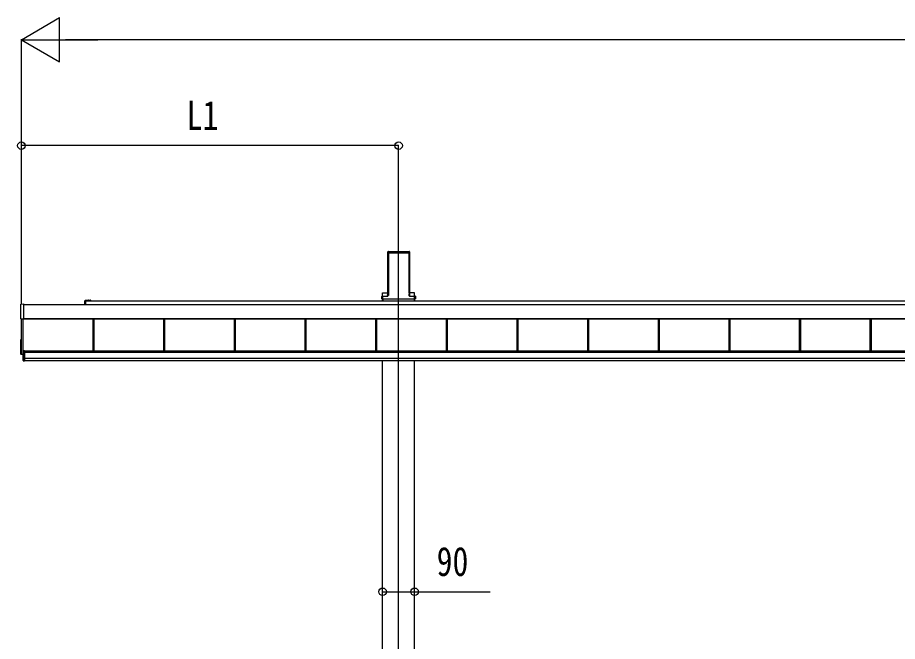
# Model space of a CAD drawing. Units: millimetres, scale not verified. Extents: x -10512 to 10512, y -7425 to 7425.
# Drawn here: x -4023 to -1532, y -2656 to -890 of the extents above; entities that cross this region are included whole.
import ezdxf
from ezdxf.enums import TextEntityAlignment as Align

# ---------------------------------------------------------------- set-up
doc = ezdxf.new("R2010")
doc.units = ezdxf.units.MM
doc.header["$LTSCALE"] = 30
for name, color, linetype in [('0-4_YKK_12', 2, 'Continuous'), ('0-5_YKK_A1', 4, 'Continuous'), ('0-6_YKK_D', 6, 'Continuous')]:
    doc.layers.add(name, color=color, linetype=linetype)
doc.styles.add('ＭＳ ゴシック', font='')
doc.styles.get('ＭＳ ゴシック').set_extended_font_data('MS Gothic')

msp = doc.modelspace()

# ---------------------------------------------------------------- linework, layer by layer
at = {"layer": '0-4_YKK_12'}
msp.add_line((-2944.5, -4610.3), (-2944.5, -1553.16), dxfattribs=at)
at = {"layer": '0-5_YKK_A1'}
for p, q in [((-2975.75, -1558.51), (-2975.75, -1675.18)), ((-2975.39, -1552.66), (-2975.74, -1558.15)), ((-2974.95, -1553.12), (-2975.39, -1552.66)), ((-2974.89, -1552.19), (-2972.85, -1552.19)), ((-2974.89, -1552.19), (-2974.45, -1552.65)), ((-2974.87, -1669.13), (-2974.87, -1554)), ((-2974.37, -1553.68), (-2974.37, -1668.81)), ((-2972.54, -1552.52), (-2972.85, -1552.19)), ((-2972.54, -1552.52), (-2916.46, -1552.52)), ((-2972, -1555.66), (-2917, -1555.66)), ((-2972, -1677.01), (-2972, -1555.66)), ((-2916.46, -1552.52), (-2916.15, -1552.19)), ((-2916.15, -1552.19), (-2914.11, -1552.19)), ((-2914.63, -1668.81), (-2914.63, -1553.68)), ((-2914.55, -1552.65), (-2914.11, -1552.19)), ((-2914.13, -1554), (-2914.13, -1669.13)), ((-2913.61, -1552.66), (-2914.05, -1553.12)), ((-2913.61, -1552.66), (-2913.26, -1558.15)), ((-2913.25, -1558.51), (-2913.25, -1675.18)), ((-2989.7, -1668.75), (-2975.75, -1668.75)), ((-2989.7, -1678.08), (-2989.7, -1668.75)), ((-2899.3, -1668.75), (-2913.25, -1668.75)), ((-2899.3, -1678.08), (-2899.3, -1668.75)), ((-3833, -1702.07), (-3833, -1692.1)), ((-3830.5, -1689.6), (-3822.96, -1689.6)), ((-3830.5, -1692.1), (801.75, -1692.1)), ((-3830.5, -1692.4), (-3830.5, -1702.07)), ((-3816.75, -1692.1), (-3830.2, -1692.1)), ((-3822.04, -1689.6), (-3816.75, -1689.6)), ((-2992.37, -1685.93), (-2992.37, -1686.43)), ((-2992.37, -1686.43), (-2991.9, -1686.43)), ((-2991.9, -1685.93), (-2991.9, -1679.05)), ((-2989.91, -1685.93), (-2991.9, -1685.93)), ((-2991.9, -1685.93), (-2991.9, -1686.43)), ((-2989.91, -1686.43), (-2991.9, -1686.43)), ((-2991.87, -1678.08), (-2976.86, -1678.08)), ((-2989.91, -1679.13), (-2989.91, -1685.93)), ((-2976.33, -1679.13), (-2989.91, -1679.13)), ((-2989.91, -1685.93), (-2899.09, -1685.93)), ((-2989.91, -1685.93), (-2989.91, -1686.43)), ((-2989.91, -1686.43), (-2899.09, -1686.43)), ((-2989.7, -1692.1), (-2989.7, -1686.43)), ((-2989.5, -1686.43), (-2989.5, -1692.1)), ((-2988.5, -1686.09), (-2900.5, -1686.09)), ((-2975.76, -1675.53), (-2975.86, -1677.14)), ((-2975.34, -1677.7), (-2974.96, -1671.6)), ((-2974.46, -1671.63), (-2974.84, -1677.73)), ((-2914.16, -1677.73), (-2914.54, -1671.63)), ((-2914.04, -1671.6), (-2913.66, -1677.7)), ((-2913.24, -1675.53), (-2913.14, -1677.14)), ((-2912.67, -1678.63), (-2899.09, -1678.63)), ((-2899.09, -1679.13), (-2912.67, -1679.13)), ((-2912.14, -1678.08), (-2897.13, -1678.08)), ((-2899.5, -1686.43), (-2899.5, -1692.1)), ((-2899.3, -1692.1), (-2899.3, -1686.43)), ((-2899.09, -1678.63), (-2899.09, -1679.13)), ((-2899.09, -1685.93), (-2899.09, -1679.13)), ((-2897.1, -1685.93), (-2899.09, -1685.93)), ((-2899.09, -1685.93), (-2899.09, -1686.43)), ((-2897.1, -1686.43), (-2899.09, -1686.43)), ((-2897.1, -1679.05), (-2897.1, -1685.93)), ((-2896.63, -1686.43), (-2897.1, -1686.43)), ((-2897.09, -1685.93), (-2897.09, -1686.43)), ((-2896.63, -1685.93), (-2896.63, -1686.43)), ((-4014, -1742.52), (-4014, -1701.49)), ((-4006, -1702.07), (991, -1702.07)), ((-4006, -1743.79), (-4013.53, -1743.33)), ((-4012.5, -1842.24), (-4012.5, -1743.39)), ((-4006, -1742.02), (991, -1742.02)), ((-4006, -1742.25), (991, -1742.25)), ((-4006, -1743.29), (-4006, -1743.79)), ((-3809, -1833), (-3809, -1742.25)), ((-3808.6, -1833), (-3808.6, -1742.25)), ((-3806, -1833), (-3806, -1742.25)), ((-3609, -1833), (-3609, -1742.25)), ((-3606.4, -1833), (-3606.4, -1742.25)), ((-3606, -1833), (-3606, -1742.25)), ((-3409, -1833), (-3409, -1742.25)), ((-3406.4, -1833), (-3406.4, -1742.25)), ((-3406, -1833), (-3406, -1742.25)), ((-3209, -1833), (-3209, -1742.25)), ((-3206.4, -1833), (-3206.4, -1742.25)), ((-3206, -1833), (-3206, -1742.25)), ((-3009, -1833), (-3009, -1742.25)), ((-3006.4, -1833), (-3006.4, -1742.25)), ((-3006, -1833), (-3006, -1742.25)), ((-2809, -1833), (-2809, -1742.25)), ((-2806.4, -1833), (-2806.4, -1742.25)), ((-2806, -1833), (-2806, -1742.25)), ((-2609, -1833), (-2609, -1742.25)), ((-2606.4, -1833), (-2606.4, -1742.25)), ((-2606, -1833), (-2606, -1742.25)), ((-2409, -1833), (-2409, -1742.25)), ((-2406.4, -1833), (-2406.4, -1742.25)), ((-2406, -1833), (-2406, -1742.25)), ((-2209, -1833), (-2209, -1742.25)), ((-2206.4, -1833), (-2206.4, -1742.25)), ((-2206, -1833), (-2206, -1742.25)), ((-2009, -1833), (-2009, -1742.25)), ((-2006.4, -1833), (-2006.4, -1742.25)), ((-2006, -1833), (-2006, -1742.25)), ((-1809, -1833), (-1809, -1742.25)), ((-1806.4, -1833), (-1806.4, -1742.25)), ((-1806, -1833), (-1806, -1742.25)), ((-1609, -1833), (-1609, -1742.25)), ((-1606.4, -1833), (-1606.4, -1742.25)), ((-1606, -1833), (-1606, -1742.25)), ((-4007.5, -1860.27), (-4007.5, -1743.69)), ((-4014, -1842.62), (-4014, -1801.59)), ((-4013.53, -1801.1), (-4012.5, -1801.03)), ((-4012.5, -1842.24), (-4007.5, -1842.24)), ((-4007.5, -1832.74), (-4004, -1832.74)), ((-4004, -1833), (989, -1833)), ((-4004, -1835.01), (989, -1835.01)), ((-4004, -1836.81), (989, -1836.81)), ((-4004, -1836.81), (989, -1836.81)), ((-4007.5, -1843.8), (-4013.53, -1843.43)), ((-4004, -1855.18), (-4007.5, -1855.18)), ((-4007.5, -1861.8), (-4004, -1861.8)), ((-4004, -1853.79), (989, -1853.79)), ((-4004, -1860.27), (989, -1860.27)), ((-2989.7, -4410.3), (-2989.7, -1860.27)), ((-2899.3, -4410.3), (-2899.3, -1860.27))]:
    msp.add_line(p, q, dxfattribs=at)
for points in [[(-2992.37, -1678.58), (-2992.37, -1685.93), (-2991.9, -1685.93)], [(-2989.91, -1679.13), (-2989.91, -1678.63), (-2976.33, -1678.63)], [(-2896.63, -1678.58), (-2896.63, -1685.93), (-2897.1, -1685.93)], [(-4013.53, -1701), (-4006, -1700.54), (-4006, -1701.04), (-4006, -1743.29)], [(-4007.5, -1832.74), (-4007.5, -1855.18), (-4007.5, -1861.8)], [(-4004.5, -1832.74), (-4004.5, -1855.18), (-4004.5, -1861.8)], [(-4004, -1832.74), (-4004, -1855.18), (-4004, -1861.8)]]:
    msp.add_lwpolyline(points, dxfattribs=at)
for centre, radius, start, end in [((-3830.5, -1692.1), 2.5, 90, 180), ((-3830.2, -1692.4), 0.3, 90, 180), ((-3822.96, -1689.8), 0.2, 23.57818, 90), ((-3822.5, -1689.6), 0.3, 203.57818, 336.42182), ((-3822.04, -1689.8), 0.2, 90, 156.42182), ((-3816.75, -1690.85), 1.25, 270, 90), ((-2991.4, -1679.05), 0.501, 90.24971, 179.75029), ((-2897.6, -1679.05), 0.501, 0.24971, 89.75029), ((-4013.5, -1701.49), 0.497, 93.16944, 179.94772), ((-4013.13, -1742.55), 0.873, 177.74142, 242.53793), ((-4013.5, -1801.59), 0.497, 93.16944, 179.94772), ((-4013.13, -1842.65), 0.873, 177.74142, 242.53793)]:
    msp.add_arc(centre, radius, start, end, dxfattribs=at)
for centre, major_axis, ratio, start_param, end_param in [((-2975.71, -1558.15), (0.031, 0.5), 0.061627, 1.5746234, 2.3600215), ((-2974.89, -1552.69), (0.346, -0.364), 0.996462, 2.3838095, 3.8892836), ((-2975.18, -1556.16), (0.22, 3.04), 0.070684, 5.5043854, 6.2286971), ((-2974.68, -1556.19), (0.22, 3.54), 0.060877, 5.5025319, 6.2268436), ((-2914.32, -1556.19), (-0.22, 3.54), 0.060877, 0.0563417, 0.7806534), ((-2913.82, -1556.16), (-0.22, 3.04), 0.070684, 0.0544883, 0.7787999), ((-2914.11, -1552.69), (-0.346, -0.364), 0.996462, 2.3939017, 3.8993758), ((-2913.29, -1558.15), (-0.031, 0.5), 0.061627, 3.9231638, 4.7085619), ((-2974.68, -1671.63), (0.22, 4), 0.053972, 4.7153191, 5.5007173), ((-2914.32, -1671.63), (-0.22, 4), 0.053972, 0.782468, 1.5678662), ((-2991.87, -1678.58), (0.355, -0.355), 0.99628, 2.358058, 3.9251274), ((-2989.91, -1679.04), (2, 0), 0.045872, 3.2026792, 4.712389), ((-2989.91, -1678.54), (1.5, 0), 0.061163, 3.2026792, 4.712389), ((-2976.86, -1677.08), (0.691, -0.728), 0.996462, 5.5254021, 7.0308762), ((-2976.34, -1677.63), (-0.693, 0.73), 0.992955, 2.3838095, 3.8892836), ((-2976.34, -1677.63), (1.04, -1.09), 0.996462, 5.5254021, 7.0308762), ((-2975.79, -1675.53), (0.031, 0.5), 0.061627, 4.716216, 5.5016142), ((-2975.18, -1671.6), (0.22, 3.5), 0.061627, 4.716216, 5.5016142), ((-2912.66, -1677.63), (-1.04, -1.09), 0.996462, 5.5354944, 7.0409685), ((-2913.82, -1671.6), (-0.22, 3.5), 0.061627, 0.7815711, 1.5669693), ((-2912.66, -1677.63), (0.693, 0.73), 0.992955, 2.3939017, 3.8993758), ((-2913.21, -1675.53), (-0.031, 0.5), 0.061627, 0.7815711, 1.5669693), ((-2912.14, -1677.08), (-0.691, -0.728), 0.996462, 5.5354944, 7.0409685), ((-2899.09, -1678.54), (1.5, 0), 0.061163, 4.712389, 6.2220988), ((-2899.09, -1679.04), (2, 0), 0.045872, 4.712389, 6.2220988), ((-2897.13, -1678.58), (-0.355, -0.355), 0.99628, 2.358058, 3.9251274)]:
    msp.add_ellipse(centre, major_axis=major_axis, ratio=ratio, start_param=start_param, end_param=end_param, dxfattribs=at)
at = {"layer": '0-6_YKK_D'}
for p, q in [((-4012.5, -952.52), (-3904.25, -890.02)), ((-3904.25, -1015.02), (-3904.25, -890.02)), ((-4012.5, -1701.1), (-4012.5, -951.52)), ((-4012.5, -952.52), (-3904.25, -1015.02)), ((-4012.5, -952.52), (-3795.99, -952.52)), ((872.5, -952.52), (-3887.5, -952.52)), ((-4012.5, -1701.1), (-4012.5, -1251.52)), ((-2944.5, -1252.52), (-4012.5, -1252.52)), ((-2944.5, -1552.16), (-2944.5, -1251.52))]:
    msp.add_line(p, q, dxfattribs=at)
msp.add_lwpolyline([(-2989.7, -2515.3), (-2899.3, -2515.3), (-2684.8, -2515.3)], dxfattribs=at)
for centre in [(-4012.5, -1252.52), (-2944.5, -1252.52), (-2989.7, -2515.3), (-2899.3, -2515.3)]:
    msp.add_circle(centre, 10.62, dxfattribs=at)

# ---------------------------------------------------------------- texts
at = {"layer": '0-6_YKK_D', "style": 'ＭＳ ゴシック', "width": 0.8}
for s, p in [('L1', (-3544.5, -1232.52)), ('90', (-2836.8, -2495.3))]:
    msp.add_text(s, height=82.48, dxfattribs=at).set_placement(p, align=Align.BOTTOM_LEFT)

doc.saveas('drawing.dxf')
